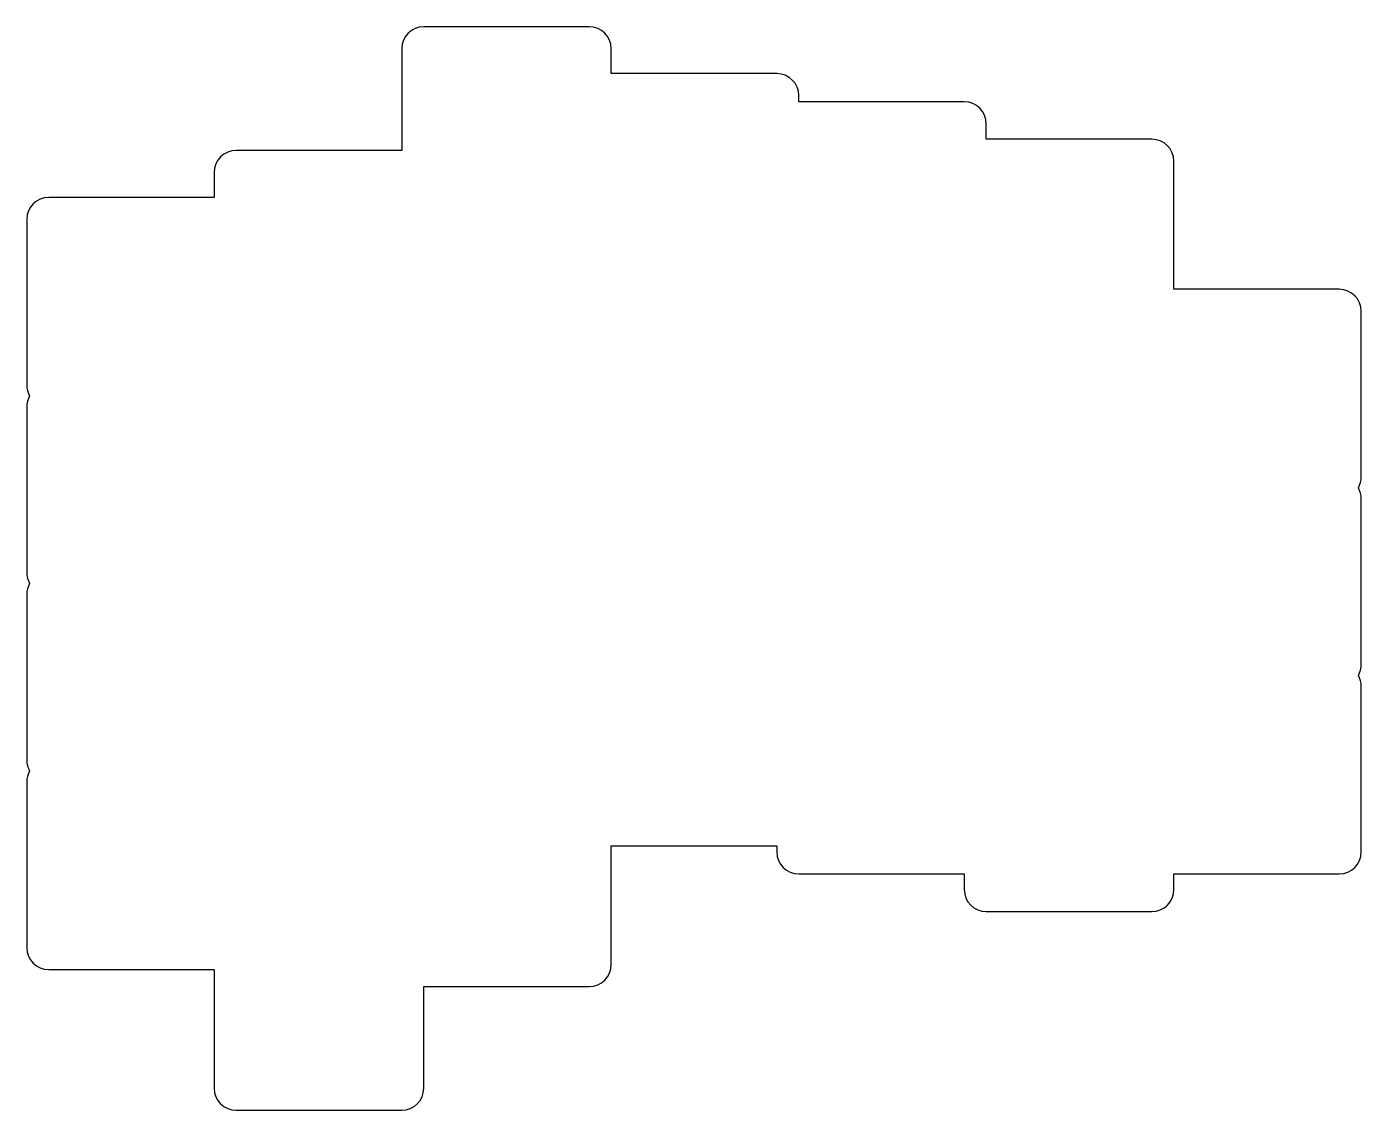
# Model space of a CAD drawing. Header units: millimetres. Extents: x 26 to 146, y -105 to -7.
import ezdxf

# ---------------------------------------------------------------- set-up
doc = ezdxf.new("R2010")
doc.units = ezdxf.units.MM

msp = doc.modelspace()

# ---------------------------------------------------------------- linework, layer by layer
for p, q in [((76.5, -7.03), (61.5, -7.03)), ((59.5, -9.03), (59.5, -18.25)), ((78.5, -11.28), (78.5, -9.03)), ((93.5, -11.28), (78.5, -11.28)), ((95.5, -13.83), (95.5, -13.28)), ((110.5, -13.83), (95.5, -13.83)), ((112.5, -17.23), (112.5, -15.83)), ((127.5, -17.23), (112.5, -17.23)), ((59.5, -18.25), (44.5, -18.25)), ((129.5, -30.83), (129.5, -19.23)), ((42.5, -20.25), (42.5, -22.5)), ((42.5, -22.5), (27.5, -22.5)), ((25.5, -24.5), (25.5, -39.5)), ((144.5, -30.83), (129.5, -30.83)), ((146.5, -47.83), (146.5, -32.83)), ((25.5, -41.5), (25.5, -56.5)), ((146.5, -64.83), (146.5, -49.83)), ((25.5, -58.5), (25.5, -73.5)), ((146.5, -81.83), (146.5, -66.83)), ((25.5, -75.5), (25.5, -90.5)), ((78.5, -92.03), (78.5, -81.28)), ((78.5, -81.28), (93.5, -81.28)), ((93.5, -81.28), (93.5, -81.83)), ((95.5, -83.83), (110.5, -83.83)), ((110.5, -83.83), (110.5, -85.23)), ((129.5, -85.23), (129.5, -83.83)), ((129.5, -83.83), (144.5, -83.83)), ((112.5, -87.23), (127.5, -87.23)), ((27.5, -92.5), (42.5, -92.5)), ((42.5, -92.5), (42.5, -103.25)), ((61.5, -103.25), (61.5, -94.03)), ((61.5, -94.03), (76.5, -94.03)), ((44.5, -105.25), (59.5, -105.25))]:
    msp.add_line(p, q)
for centre, start, end in [((61.5, -9.03), 90, 180), ((76.5, -9.03), 0, 90), ((93.5, -13.28), 0, 90), ((110.5, -15.83), 0, 90), ((127.5, -19.23), 0, 90), ((44.5, -20.25), 90, 180), ((27.5, -24.5), 90, 180), ((144.5, -32.83), 0, 90), ((27.5, -39.5), 180, 210), ((27.5, -41.5), 150, 180), ((144.5, -47.83), 330, 360), ((144.5, -49.83), 0, 30), ((27.5, -56.5), 180, 210), ((27.5, -58.5), 150, 180), ((144.5, -64.83), 330, 360), ((144.5, -66.83), 0, 30), ((27.5, -73.5), 180, 210), ((27.5, -75.5), 150, 180), ((95.5, -81.83), 180, 270), ((144.5, -81.83), 270, 360), ((112.5, -85.23), 180, 270), ((127.5, -85.23), 270, 360), ((27.5, -90.5), 180, 270), ((76.5, -92.03), 270, 360), ((44.5, -103.25), 180, 270), ((59.5, -103.25), 270, 360)]:
    msp.add_arc(centre, 2, start, end)

doc.saveas('drawing.dxf')
